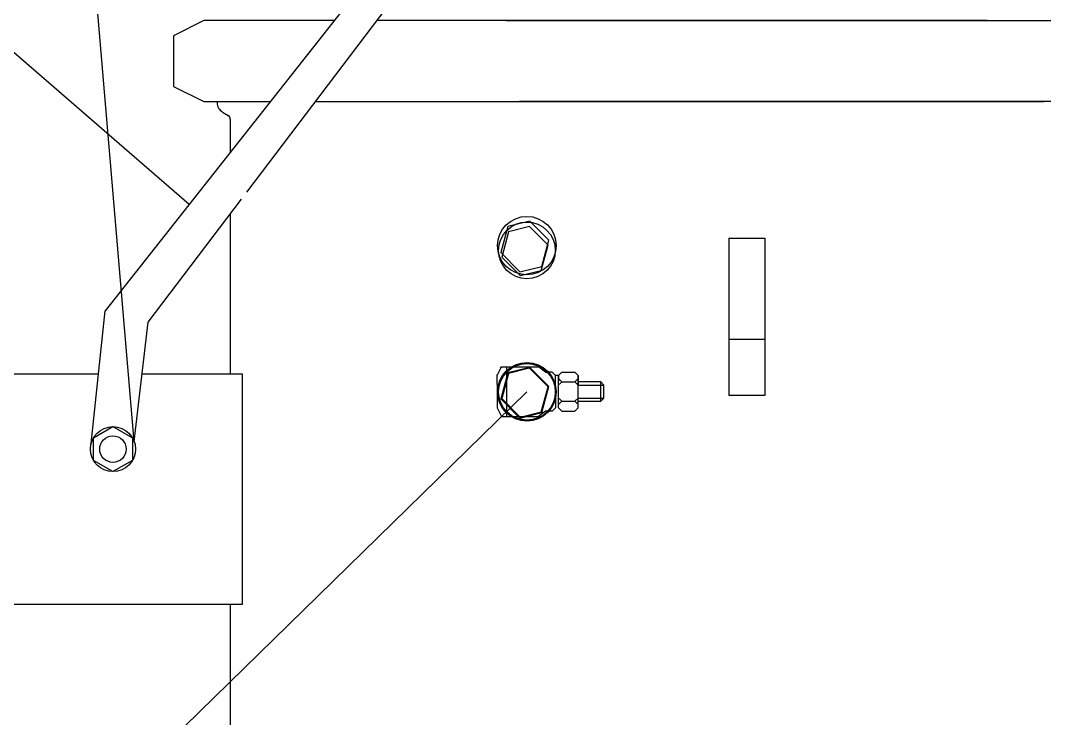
# Model space of a CAD drawing. Extents: x 4438 to 384502, y -178203 to -21188.
# Drawn here: x 375085.5 to 375390.1, y -176182.1 to -175974.4 of the extents above; entities that cross this region are included whole.
import ezdxf

# ---------------------------------------------------------------- set-up
doc = ezdxf.new("R2010")
doc.units = 0
doc.header["$LTSCALE"] = 8
doc.header["$MEASUREMENT"] = 0
doc.layers.get('0').update_dxf_attribs({"linetype": 'CONTINUOUS'})
doc.layers.add('PL', color=5, linetype='CONTINUOUS')
doc.layers.add('细', color=7, linetype='CONTINUOUS', lineweight=20)

msp = doc.modelspace()

# ---------------------------------------------------------------- linework, layer by layer
at = {"color": 1}
for p, q in [((375119.32, -176099.611), (375086.496, -175711.308)), ((375082.82, -175983.181), (375135.736, -176028.975))]:
    msp.add_line(p, q, dxfattribs=at)
at = {"layer": 'PL', "color": 7, "ltscale": 0.5}
for p, q in [((375152.816, -176025.465), (375212.684, -175946.507)), ((375198.673, -175949.126), (375110.691, -176060.75)), ((375140.083, -175974.369), (375131.045, -175978.889)), ((375178.776, -175974.369), (375140.083, -175974.369)), ((375373.051, -175974.369), (375191.558, -175974.369)), ((375373.051, -175974.369), (375220.443, -175974.369)), ((375230.102, -175974.369), (375463.069, -175974.369)), ((375131.045, -175978.889), (375131.045, -175993.953)), ((375131.045, -175993.953), (375140.083, -175998.473)), ((375140.083, -175998.473), (375159.778, -175998.473)), ((375173.282, -175998.473), (375233.824, -175998.473)), ((375233.824, -175998.473), (375369.204, -175998.473)), ((375233.949, -175998.473), (375389.741, -175998.473)), ((375463.069, -175998.473), (375233.949, -175998.473)), ((375145.617, -176001.62), (375147.329, -176002.641)), ((375147.917, -176003.676), (375147.917, -176013.521)), ((375123.47, -176064.167), (375151.281, -176027.489)), ((375147.917, -176031.925), (375147.917, -176079.456)), ((375147.917, -176031.925), (375147.917, -176043.795)), ((375230.483, -176035.663), (375228.377, -176043.421)), ((375230.483, -176035.663), (375228.377, -176043.421)), ((375230.483, -176035.663), (375228.377, -176043.421)), ((375236.974, -176034.067), (375230.483, -176035.663)), ((375236.974, -176034.067), (375230.483, -176035.663)), ((375236.974, -176034.067), (375230.483, -176035.663)), ((375242.639, -176039.77), (375236.974, -176034.067)), ((375242.639, -176039.77), (375236.974, -176034.067)), ((375242.639, -176039.77), (375236.974, -176034.067)), ((375240.533, -176047.528), (375242.639, -176039.77)), ((375240.533, -176047.528), (375242.639, -176039.77)), ((375240.533, -176047.528), (375242.639, -176039.77)), ((375296.22, -176039.086), (375306.933, -176039.086)), ((375296.22, -176039.086), (375296.22, -176085.954)), ((375306.933, -176039.086), (375306.933, -176085.954)), ((375228.377, -176043.421), (375234.043, -176049.124)), ((375228.377, -176043.421), (375234.043, -176049.124)), ((375228.377, -176043.421), (375234.043, -176049.124)), ((375234.043, -176049.124), (375240.533, -176047.528)), ((375234.043, -176049.124), (375240.533, -176047.528)), ((375234.043, -176049.124), (375240.533, -176047.528)), ((375106.545, -176100.221), (375110.691, -176060.75)), ((375119.32, -176099.611), (375123.47, -176064.167)), ((375296.22, -176069.215), (375306.933, -176069.215)), ((375227.235, -176079.962), (375228.531, -176077.37)), ((375227.235, -176079.962), (375228.531, -176077.37)), ((375228.305, -176077.82), (375228.531, -176077.367)), ((375228.441, -176077.367), (375233.02, -176077.377)), ((375228.441, -176077.37), (375235.069, -176077.384)), ((375230.128, -176079.628), (375230.128, -176077.367)), ((375236.974, -176077.587), (375230.483, -176079.183)), ((375236.974, -176077.587), (375230.483, -176079.183)), ((375236.974, -176077.587), (375230.483, -176079.183)), ((375235.069, -176077.384), (375239.559, -176077.393)), ((375242.639, -176083.29), (375236.974, -176077.587)), ((375242.639, -176083.29), (375236.974, -176077.587)), ((375242.639, -176083.29), (375236.974, -176077.587)), ((375241.698, -176078.998), (375239.559, -176077.393)), ((375062.397, -176079.456), (375108.726, -176079.456)), ((375121.68, -176079.456), (375151.49, -176079.456)), ((375151.49, -176079.456), (375151.49, -176148.15)), ((375227.235, -176079.959), (375227.401, -176079.628)), ((375227.235, -176081.436), (375227.235, -176079.959)), ((375227.235, -176082.706), (375227.235, -176079.962)), ((375230.483, -176079.183), (375228.377, -176086.941)), ((375230.483, -176079.183), (375228.377, -176086.941)), ((375230.483, -176079.183), (375228.377, -176086.941)), ((375230.128, -176092.195), (375230.128, -176079.628)), ((375230.128, -176083.244), (375230.128, -176081.436)), ((375241.698, -176078.998), (375242.3, -176078.998)), ((375243.626, -176078.998), (375241.698, -176078.998)), ((375243.626, -176078.998), (375241.698, -176078.998)), ((375244.59, -176079.962), (375243.626, -176078.998)), ((375244.59, -176079.962), (375243.626, -176078.998)), ((375244.108, -176079.48), (375244.501, -176079.873)), ((375244.59, -176084.782), (375244.59, -176079.962)), ((375245.554, -176079.962), (375244.59, -176079.962)), ((375245.554, -176079.962), (375246.518, -176078.998)), ((375245.916, -176079.6), (375245.554, -176079.962)), ((375245.554, -176084.96), (375245.554, -176079.962)), ((375245.554, -176079.962), (375245.554, -176080.926)), ((375245.554, -176080.926), (375246.518, -176081.89)), ((375246.064, -176081.436), (375245.554, -176080.926)), ((375246.518, -176078.998), (375250.375, -176078.998)), ((375250.375, -176078.998), (375251.339, -176079.962)), ((375250.375, -176081.89), (375251.339, -176080.926)), ((375251.339, -176084.499), (375251.339, -176079.962)), ((375251.339, -176079.962), (375251.339, -176082.706)), ((375227.235, -176082.706), (375227.235, -176089.603)), ((375240.533, -176091.048), (375242.639, -176083.29)), ((375240.533, -176091.048), (375242.639, -176083.29)), ((375240.533, -176091.048), (375242.639, -176083.29)), ((375246.518, -176081.89), (375245.703, -176082.706)), ((375246.518, -176081.89), (375247.723, -176081.89)), ((375247.723, -176081.89), (375250.375, -176081.89)), ((375251.339, -176082.854), (375250.375, -176081.89)), ((375258.088, -176081.89), (375251.339, -176081.89)), ((375251.339, -176083.106), (375251.339, -176082.854)), ((375251.339, -176082.854), (375259.052, -176082.854)), ((375251.339, -176086.711), (375251.339, -176084.499)), ((375259.052, -176082.854), (375258.088, -176081.89)), ((375258.088, -176084.784), (375258.088, -176081.89)), ((375259.052, -176084.637), (375259.052, -176082.854)), ((375228.377, -176086.941), (375234.043, -176092.644)), ((375228.377, -176086.941), (375234.043, -176092.644)), ((375228.377, -176086.941), (375234.043, -176092.644)), ((375230.128, -176086.859), (375230.128, -176085.051)), ((375244.59, -176084.782), (375244.59, -176089.603)), ((375245.554, -176089.603), (375245.554, -176084.96)), ((375245.554, -176088.639), (375246.518, -176087.675)), ((375246.518, -176087.675), (375245.703, -176086.859)), ((375246.518, -176087.675), (375247.723, -176087.675)), ((375247.723, -176087.675), (375250.375, -176087.675)), ((375250.375, -176087.675), (375251.339, -176086.711)), ((375251.339, -176088.639), (375250.375, -176087.675)), ((375251.339, -176086.711), (375259.052, -176086.711)), ((375251.339, -176089.603), (375251.339, -176086.859)), ((375251.339, -176087.675), (375258.088, -176087.675)), ((375258.088, -176087.675), (375258.088, -176084.782)), ((375258.088, -176087.675), (375259.052, -176086.711)), ((375259.052, -176086.711), (375259.052, -176084.782)), ((375306.933, -176085.954), (375296.22, -176085.954)), ((375227.235, -176089.603), (375228.531, -176092.195)), ((375241.698, -176090.567), (375239.559, -176092.171)), ((375243.626, -176090.567), (375241.698, -176090.567)), ((375244.59, -176089.603), (375243.626, -176090.567)), ((375245.554, -176089.603), (375246.518, -176090.567)), ((375246.518, -176090.567), (375250.375, -176090.567)), ((375250.375, -176090.567), (375251.339, -176089.603)), ((375228.441, -176092.195), (375235.069, -176092.181)), ((375234.043, -176092.644), (375240.533, -176091.048)), ((375234.043, -176092.644), (375240.533, -176091.048)), ((375234.043, -176092.644), (375240.533, -176091.048)), ((375235.069, -176092.181), (375239.559, -176092.171)), ((375147.964, -176148.15), (375062.397, -176148.15)), ((375151.49, -176148.15), (375062.397, -176148.15)), ((375147.917, -176148.15), (375147.917, -176269.893)), ((375147.917, -176148.15), (375147.917, -176148.733)), ((375147.917, -176148.15), (375147.917, -176269.893)), ((375147.917, -176148.15), (375147.917, -176148.733)), ((375147.917, -176148.15), (375147.917, -176148.733)), ((375147.917, -176148.15), (375147.917, -176148.733))]:
    msp.add_line(p, q, dxfattribs=at)
at = {"layer": 'PL', "ltscale": 0.5}
for p, q in [((375236.947, -176035.701), (375230.665, -176037.246)), ((375242.43, -176041.221), (375236.947, -176035.701)), ((375230.665, -176037.246), (375228.627, -176044.755)), ((375240.391, -176048.73), (375242.43, -176041.221)), ((375228.627, -176044.755), (375234.11, -176050.275)), ((375234.11, -176050.275), (375240.391, -176048.73)), ((375236.947, -176077.821), (375230.665, -176079.366)), ((375242.43, -176083.341), (375236.947, -176077.821)), ((375230.665, -176079.366), (375228.627, -176086.875)), ((375240.391, -176090.85), (375242.43, -176083.341)), ((375228.627, -176086.875), (375234.11, -176092.395)), ((375234.11, -176092.395), (375240.391, -176090.85))]:
    msp.add_line(p, q, dxfattribs=at)
at = {"layer": 'PL', "color": 7, "ltscale": 0.5}
msp.add_lwpolyline([(375113.027, -176095.202), (375118.825, -176098.55), (375118.825, -176105.245), (375113.027, -176108.593), (375107.229, -176105.245), (375107.229, -176098.55)], close=True, dxfattribs=at)
for centre, radius in [((375236.133, -176041.356), 8.704), ((375236.133, -176041.356), 8.704), ((375236.133, -176041.356), 8.704), ((375236.133, -176084.876), 8.704), ((375236.133, -176084.876), 8.704), ((375236.133, -176084.876), 8.704), ((375113.027, -176101.898), 6.695), ((375113.027, -176101.898), 3.942)]:
    msp.add_circle(centre, radius, dxfattribs=at)
at = {"layer": 'PL', "ltscale": 0.5}
for centre in [(375236.133, -176042.756), (375236.133, -176084.876)]:
    msp.add_circle(centre, 8.424, dxfattribs=at)
at = {"layer": 'PL', "color": 7, "ltscale": 0.5}
for centre, radius, start, end in [((375147.314, -175998.774), 3.314, 180, 239.19128), ((375146.712, -176003.676), 1.205, 0, 59.19128)]:
    msp.add_arc(centre, radius, start, end, dxfattribs=at)
at = {"layer": '细', "color": 1}
msp.add_line((374860.797, -176451.751), (375236.133, -176084.876), dxfattribs=at)

doc.saveas('drawing.dxf')
